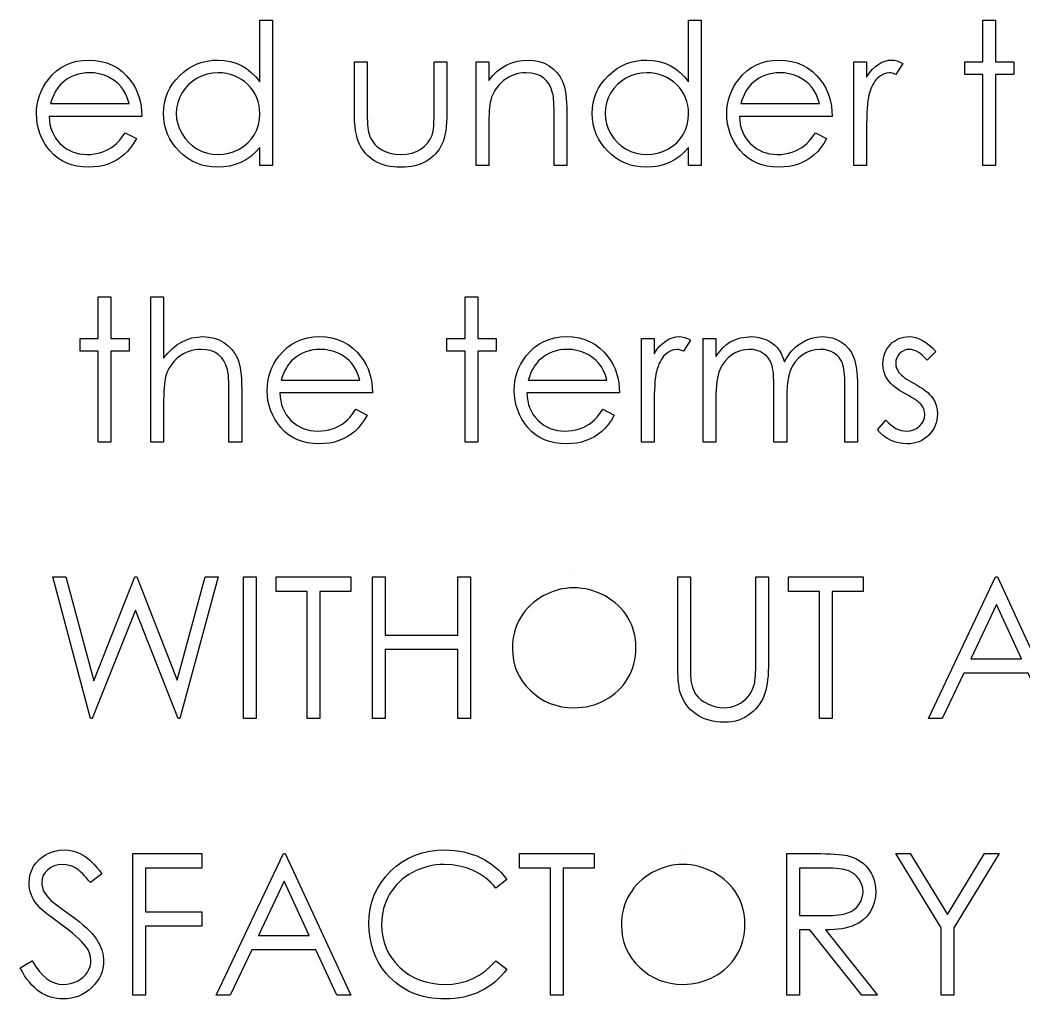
# Model space of a CAD drawing. Header units: millimetres. Extents: x -27 to 266, y -7 to 117.
# Drawn here: x 111.56 to 136.35, y 86.09 to 110.27 of the extents above; entities that cross this region are included whole.
import ezdxf

# ---------------------------------------------------------------- set-up
doc = ezdxf.new("R2010")
doc.units = ezdxf.units.MM

msp = doc.modelspace()

# ---------------------------------------------------------------- linework, layer by layer
at = {"color": 7, "linetype": 'Continuous'}
for p, q in [((125.221, 96.605), (125.221, 96.605)), ((127.913, 89.771), (127.913, 89.771))]:
    msp.add_line(p, q, dxfattribs=at)
at = {"color": 7, "linetype": 'Continuous', "flags": 128}
for points in [[(117.794, 110.271), (117.794, 106.681), (117.794, 106.681), (117.48, 106.681), (117.48, 106.681), (117.48, 107.124), (117.48, 107.124), (117.372, 107.006), (117.257, 106.905), (117.135, 106.821), (117.008, 106.754), (116.874, 106.703), (116.734, 106.666), (116.588, 106.644), (116.436, 106.637), (116.436, 106.637), (116.3, 106.643), (116.17, 106.661), (116.044, 106.691), (115.924, 106.733), (115.809, 106.788), (115.698, 106.855), (115.593, 106.933), (115.493, 107.024), (115.401, 107.124), (115.322, 107.228), (115.255, 107.338), (115.2, 107.454), (115.157, 107.575), (115.127, 107.7), (115.108, 107.831), (115.102, 107.967), (115.102, 107.967), (115.108, 108.101), (115.127, 108.23), (115.157, 108.353), (115.201, 108.472), (115.256, 108.586), (115.324, 108.694), (115.404, 108.799), (115.496, 108.898), (115.597, 108.988), (115.704, 109.067), (115.814, 109.133), (115.931, 109.187), (116.052, 109.23), (116.178, 109.26), (116.309, 109.278), (116.445, 109.284), (116.445, 109.284), (116.602, 109.276), (116.75, 109.25), (116.891, 109.208), (117.025, 109.149), (117.15, 109.073), (117.269, 108.98), (117.378, 108.87), (117.48, 108.744), (117.48, 108.744), (117.48, 110.271), (117.48, 110.271), (117.794, 110.271)], [(128.384, 110.271), (128.384, 106.681), (128.384, 106.681), (128.07, 106.681), (128.07, 106.681), (128.07, 107.124), (128.07, 107.124), (127.961, 107.006), (127.847, 106.905), (127.725, 106.821), (127.597, 106.754), (127.464, 106.703), (127.324, 106.666), (127.178, 106.644), (127.025, 106.637), (127.025, 106.637), (126.89, 106.643), (126.76, 106.661), (126.634, 106.691), (126.514, 106.733), (126.399, 106.788), (126.288, 106.855), (126.183, 106.933), (126.082, 107.024), (125.991, 107.124), (125.911, 107.228), (125.845, 107.338), (125.789, 107.454), (125.747, 107.575), (125.716, 107.7), (125.698, 107.831), (125.692, 107.967), (125.692, 107.967), (125.698, 108.101), (125.716, 108.23), (125.747, 108.353), (125.791, 108.472), (125.846, 108.586), (125.913, 108.694), (125.993, 108.799), (126.086, 108.898), (126.187, 108.988), (126.293, 109.067), (126.404, 109.133), (126.521, 109.187), (126.642, 109.23), (126.768, 109.26), (126.899, 109.278), (127.035, 109.284), (127.035, 109.284), (127.192, 109.276), (127.34, 109.25), (127.481, 109.208), (127.614, 109.149), (127.74, 109.073), (127.858, 108.98), (127.968, 108.87), (128.07, 108.744), (128.07, 108.744), (128.07, 110.271), (128.07, 110.271), (128.384, 110.271)], [(135.339, 110.271), (135.653, 110.271), (135.653, 110.271), (135.653, 109.239), (135.653, 109.239), (136.102, 109.239), (136.102, 109.239), (136.102, 108.925), (136.102, 108.925), (135.653, 108.925), (135.653, 108.925), (135.653, 106.681), (135.653, 106.681), (135.339, 106.681), (135.339, 106.681), (135.339, 108.925), (135.339, 108.925), (134.891, 108.925), (134.891, 108.925), (134.891, 109.239), (134.891, 109.239), (135.339, 109.239), (135.339, 109.239), (135.339, 110.271)], [(114.15, 107.489), (114.429, 107.343), (114.429, 107.343), (114.36, 107.226), (114.287, 107.12), (114.208, 107.026), (114.124, 106.945), (114.035, 106.874), (113.941, 106.813), (113.841, 106.759), (113.736, 106.715), (113.624, 106.681), (113.506, 106.656), (113.38, 106.642), (113.248, 106.637), (113.248, 106.637), (113.1, 106.643), (112.962, 106.662), (112.831, 106.693), (112.708, 106.738), (112.595, 106.794), (112.489, 106.864), (112.391, 106.946), (112.302, 107.04), (112.222, 107.143), (112.152, 107.249), (112.094, 107.358), (112.047, 107.471), (112.009, 107.587), (111.982, 107.705), (111.967, 107.828), (111.961, 107.953), (111.961, 107.953), (111.966, 108.071), (111.979, 108.186), (112.002, 108.298), (112.035, 108.406), (112.076, 108.511), (112.127, 108.613), (112.187, 108.712), (112.256, 108.807), (112.256, 108.807), (112.353, 108.919), (112.458, 109.016), (112.571, 109.098), (112.692, 109.165), (112.821, 109.217), (112.958, 109.255), (113.103, 109.276), (113.255, 109.284), (113.255, 109.284), (113.412, 109.276), (113.562, 109.252), (113.703, 109.213), (113.835, 109.159), (113.96, 109.088), (114.076, 109.001), (114.185, 108.898), (114.285, 108.781), (114.285, 108.781), (114.35, 108.689), (114.405, 108.592), (114.453, 108.489), (114.491, 108.381), (114.522, 108.267), (114.545, 108.148), (114.558, 108.023), (114.564, 107.893), (114.564, 107.893), (112.275, 107.893), (112.275, 107.893), (112.281, 107.792), (112.296, 107.695), (112.318, 107.603), (112.349, 107.517), (112.387, 107.434), (112.433, 107.357), (112.488, 107.284), (112.55, 107.215), (112.619, 107.153), (112.691, 107.099), (112.767, 107.054), (112.848, 107.017), (112.932, 106.988), (113.02, 106.968), (113.112, 106.955), (113.208, 106.951), (113.208, 106.951), (113.302, 106.954), (113.394, 106.965), (113.485, 106.984), (113.575, 107.01), (113.661, 107.043), (113.741, 107.08), (113.813, 107.122), (113.879, 107.169), (113.942, 107.226), (114.009, 107.299), (114.078, 107.386), (114.15, 107.489)], [(119.814, 109.239), (120.128, 109.239), (120.128, 109.239), (120.128, 108.053), (120.128, 108.053), (120.128, 107.948), (120.131, 107.853), (120.135, 107.765), (120.14, 107.686), (120.147, 107.616), (120.156, 107.554), (120.166, 107.5), (120.178, 107.455), (120.178, 107.455), (120.199, 107.398), (120.223, 107.344), (120.253, 107.294), (120.285, 107.246), (120.323, 107.201), (120.365, 107.16), (120.411, 107.121), (120.461, 107.086), (120.572, 107.027), (120.692, 106.984), (120.823, 106.959), (120.963, 106.951), (120.963, 106.951), (121.103, 106.959), (121.232, 106.984), (121.35, 107.025), (121.456, 107.083), (121.55, 107.153), (121.627, 107.235), (121.69, 107.327), (121.736, 107.43), (121.736, 107.43), (121.748, 107.472), (121.759, 107.524), (121.768, 107.586), (121.775, 107.659), (121.781, 107.742), (121.784, 107.836), (121.787, 107.939), (121.788, 108.053), (121.788, 108.053), (121.788, 109.239), (121.788, 109.239), (122.102, 109.239), (122.102, 109.239), (122.102, 107.994), (122.102, 107.994), (122.1, 107.867), (122.094, 107.748), (122.085, 107.636), (122.071, 107.534), (122.053, 107.439), (122.031, 107.352), (122.005, 107.274), (121.976, 107.203), (121.942, 107.139), (121.905, 107.078), (121.863, 107.02), (121.818, 106.966), (121.768, 106.916), (121.715, 106.869), (121.658, 106.826), (121.596, 106.787), (121.531, 106.752), (121.461, 106.721), (121.388, 106.695), (121.311, 106.674), (121.229, 106.658), (121.143, 106.646), (121.054, 106.639), (120.96, 106.637), (120.96, 106.637), (120.867, 106.639), (120.777, 106.646), (120.691, 106.658), (120.609, 106.674), (120.532, 106.695), (120.458, 106.721), (120.388, 106.752), (120.322, 106.787), (120.26, 106.826), (120.202, 106.869), (120.148, 106.916), (120.098, 106.967), (120.053, 107.022), (120.011, 107.08), (119.973, 107.141), (119.94, 107.207), (119.91, 107.278), (119.884, 107.358), (119.863, 107.447), (119.845, 107.544), (119.831, 107.65), (119.821, 107.763), (119.816, 107.886), (119.814, 108.017), (119.814, 108.017), (119.814, 109.239)], [(122.82, 109.239), (123.134, 109.239), (123.134, 109.239), (123.134, 108.778), (123.134, 108.778), (123.237, 108.901), (123.345, 109.007), (123.459, 109.094), (123.578, 109.163), (123.702, 109.216), (123.832, 109.254), (123.967, 109.276), (124.107, 109.284), (124.107, 109.284), (124.249, 109.275), (124.382, 109.248), (124.507, 109.203), (124.623, 109.14), (124.729, 109.061), (124.82, 108.97), (124.895, 108.866), (124.956, 108.75), (124.982, 108.685), (125.003, 108.61), (125.022, 108.528), (125.037, 108.437), (125.048, 108.338), (125.057, 108.23), (125.062, 108.112), (125.064, 107.988), (125.064, 107.988), (125.064, 106.681), (125.064, 106.681), (124.75, 106.681), (124.75, 106.681), (124.75, 107.885), (124.75, 107.885), (124.749, 107.989), (124.747, 108.084), (124.745, 108.171), (124.74, 108.248), (124.735, 108.316), (124.729, 108.375), (124.721, 108.426), (124.712, 108.467), (124.712, 108.467), (124.677, 108.584), (124.627, 108.687), (124.564, 108.773), (124.487, 108.844), (124.398, 108.899), (124.295, 108.938), (124.18, 108.962), (124.053, 108.97), (124.053, 108.97), (123.977, 108.967), (123.903, 108.958), (123.831, 108.943), (123.762, 108.922), (123.694, 108.894), (123.628, 108.861), (123.564, 108.821), (123.502, 108.775), (123.444, 108.725), (123.391, 108.672), (123.344, 108.616), (123.301, 108.557), (123.264, 108.495), (123.232, 108.431), (123.204, 108.363), (123.183, 108.293), (123.183, 108.293), (123.171, 108.241), (123.162, 108.179), (123.153, 108.108), (123.146, 108.027), (123.141, 107.936), (123.137, 107.836), (123.135, 107.726), (123.134, 107.606), (123.134, 107.606), (123.134, 106.681), (123.134, 106.681), (122.82, 106.681), (122.82, 106.681), (122.82, 109.239)], [(131.201, 107.489), (131.48, 107.343), (131.48, 107.343), (131.412, 107.226), (131.338, 107.12), (131.259, 107.026), (131.175, 106.945), (131.086, 106.874), (130.992, 106.813), (130.892, 106.759), (130.787, 106.715), (130.675, 106.681), (130.557, 106.656), (130.431, 106.642), (130.299, 106.637), (130.299, 106.637), (130.152, 106.643), (130.013, 106.662), (129.882, 106.693), (129.76, 106.738), (129.646, 106.794), (129.54, 106.864), (129.442, 106.946), (129.353, 107.04), (129.273, 107.143), (129.204, 107.249), (129.146, 107.358), (129.098, 107.471), (129.06, 107.587), (129.033, 107.705), (129.018, 107.828), (129.012, 107.953), (129.012, 107.953), (129.017, 108.071), (129.031, 108.186), (129.054, 108.298), (129.086, 108.406), (129.127, 108.511), (129.178, 108.613), (129.238, 108.712), (129.307, 108.807), (129.307, 108.807), (129.404, 108.919), (129.509, 109.016), (129.622, 109.098), (129.744, 109.165), (129.873, 109.217), (130.009, 109.255), (130.154, 109.276), (130.307, 109.284), (130.307, 109.284), (130.464, 109.276), (130.613, 109.252), (130.754, 109.213), (130.886, 109.159), (131.011, 109.088), (131.128, 109.001), (131.236, 108.898), (131.337, 108.781), (131.337, 108.781), (131.401, 108.689), (131.456, 108.592), (131.504, 108.489), (131.543, 108.381), (131.574, 108.267), (131.596, 108.148), (131.609, 108.023), (131.615, 107.893), (131.615, 107.893), (129.326, 107.893), (129.326, 107.893), (129.333, 107.792), (129.347, 107.695), (129.369, 107.603), (129.4, 107.517), (129.438, 107.434), (129.484, 107.357), (129.539, 107.284), (129.601, 107.215), (129.67, 107.153), (129.742, 107.099), (129.819, 107.054), (129.899, 107.017), (129.983, 106.988), (130.072, 106.968), (130.164, 106.955), (130.26, 106.951), (130.26, 106.951), (130.354, 106.954), (130.445, 106.965), (130.537, 106.984), (130.626, 107.01), (130.713, 107.043), (130.792, 107.08), (130.864, 107.122), (130.93, 107.169), (130.994, 107.226), (131.06, 107.299), (131.13, 107.386), (131.201, 107.489)], [(132.153, 109.239), (132.467, 109.239), (132.467, 109.239), (132.467, 108.863), (132.467, 108.863), (132.539, 108.966), (132.613, 109.055), (132.688, 109.127), (132.765, 109.184), (132.844, 109.228), (132.925, 109.259), (133.007, 109.278), (133.091, 109.284), (133.091, 109.284), (133.157, 109.278), (133.224, 109.262), (133.293, 109.235), (133.365, 109.196), (133.365, 109.196), (133.192, 108.924), (133.192, 108.924), (133.147, 108.944), (133.105, 108.959), (133.066, 108.967), (133.032, 108.97), (133.032, 108.97), (132.957, 108.962), (132.883, 108.936), (132.81, 108.894), (132.739, 108.835), (132.704, 108.8), (132.672, 108.759), (132.643, 108.714), (132.615, 108.664), (132.589, 108.61), (132.565, 108.551), (132.543, 108.487), (132.524, 108.419), (132.524, 108.419), (132.51, 108.358), (132.499, 108.283), (132.489, 108.194), (132.482, 108.091), (132.475, 107.974), (132.471, 107.844), (132.468, 107.699), (132.467, 107.541), (132.467, 107.541), (132.467, 106.681), (132.467, 106.681), (132.153, 106.681), (132.153, 106.681), (132.153, 109.239)], [(114.25, 108.207), (114.212, 108.331), (114.167, 108.442), (114.114, 108.539), (114.054, 108.624), (113.985, 108.698), (113.905, 108.765), (113.816, 108.823), (113.715, 108.875), (113.609, 108.917), (113.499, 108.946), (113.386, 108.964), (113.271, 108.97), (113.271, 108.97), (113.178, 108.966), (113.086, 108.955), (112.999, 108.936), (112.915, 108.91), (112.834, 108.876), (112.757, 108.835), (112.683, 108.786), (112.612, 108.73), (112.612, 108.73), (112.563, 108.684), (112.518, 108.632), (112.475, 108.575), (112.436, 108.513), (112.399, 108.444), (112.366, 108.37), (112.335, 108.292), (112.308, 108.207), (112.308, 108.207), (114.25, 108.207)], [(116.45, 108.97), (116.312, 108.962), (116.18, 108.937), (116.054, 108.896), (115.933, 108.838), (115.821, 108.766), (115.72, 108.68), (115.632, 108.581), (115.556, 108.468), (115.495, 108.347), (115.451, 108.223), (115.425, 108.095), (115.416, 107.964), (115.416, 107.964), (115.425, 107.833), (115.451, 107.706), (115.495, 107.581), (115.557, 107.459), (115.634, 107.345), (115.723, 107.245), (115.824, 107.158), (115.936, 107.085), (116.058, 107.026), (116.183, 106.984), (116.313, 106.959), (116.447, 106.951), (116.447, 106.951), (116.583, 106.959), (116.715, 106.984), (116.844, 107.025), (116.968, 107.083), (117.084, 107.155), (117.187, 107.24), (117.273, 107.336), (117.347, 107.443), (117.405, 107.56), (117.447, 107.685), (117.472, 107.816), (117.48, 107.955), (117.48, 107.955), (117.475, 108.061), (117.461, 108.162), (117.438, 108.26), (117.406, 108.352), (117.364, 108.441), (117.313, 108.525), (117.252, 108.604), (117.182, 108.679), (117.106, 108.747), (117.025, 108.807), (116.94, 108.856), (116.851, 108.897), (116.757, 108.929), (116.659, 108.952), (116.556, 108.966), (116.45, 108.97)], [(127.039, 108.97), (126.902, 108.962), (126.77, 108.937), (126.644, 108.896), (126.523, 108.838), (126.41, 108.766), (126.31, 108.68), (126.222, 108.581), (126.145, 108.468), (126.084, 108.347), (126.041, 108.223), (126.014, 108.095), (126.006, 107.964), (126.006, 107.964), (126.015, 107.833), (126.041, 107.706), (126.085, 107.581), (126.147, 107.459), (126.224, 107.345), (126.312, 107.245), (126.413, 107.158), (126.526, 107.085), (126.647, 107.026), (126.773, 106.984), (126.903, 106.959), (127.037, 106.951), (127.037, 106.951), (127.173, 106.959), (127.305, 106.984), (127.433, 107.025), (127.558, 107.083), (127.674, 107.155), (127.776, 107.24), (127.863, 107.336), (127.937, 107.443), (127.995, 107.56), (128.037, 107.685), (128.062, 107.816), (128.07, 107.955), (128.07, 107.955), (128.065, 108.061), (128.051, 108.162), (128.028, 108.26), (127.996, 108.352), (127.954, 108.441), (127.902, 108.525), (127.842, 108.604), (127.772, 108.679), (127.696, 108.747), (127.615, 108.807), (127.529, 108.856), (127.44, 108.897), (127.346, 108.929), (127.248, 108.952), (127.146, 108.966), (127.039, 108.97)], [(131.301, 108.207), (131.264, 108.331), (131.218, 108.442), (131.166, 108.539), (131.105, 108.624), (131.037, 108.698), (130.957, 108.765), (130.867, 108.823), (130.767, 108.875), (130.66, 108.917), (130.55, 108.946), (130.438, 108.964), (130.323, 108.97), (130.323, 108.97), (130.229, 108.966), (130.138, 108.955), (130.05, 108.936), (129.967, 108.91), (129.885, 108.876), (129.808, 108.835), (129.735, 108.786), (129.664, 108.73), (129.664, 108.73), (129.615, 108.684), (129.569, 108.632), (129.526, 108.575), (129.487, 108.513), (129.451, 108.444), (129.417, 108.37), (129.387, 108.292), (129.359, 108.207), (129.359, 108.207), (131.301, 108.207)], [(113.487, 103.438), (113.801, 103.438), (113.801, 103.438), (113.801, 102.406), (113.801, 102.406), (114.25, 102.406), (114.25, 102.406), (114.25, 102.092), (114.25, 102.092), (113.801, 102.092), (113.801, 102.092), (113.801, 99.848), (113.801, 99.848), (113.487, 99.848), (113.487, 99.848), (113.487, 102.092), (113.487, 102.092), (113.038, 102.092), (113.038, 102.092), (113.038, 102.406), (113.038, 102.406), (113.487, 102.406), (113.487, 102.406), (113.487, 103.438)], [(114.788, 103.438), (115.102, 103.438), (115.102, 103.438), (115.102, 101.923), (115.102, 101.923), (115.206, 102.047), (115.315, 102.154), (115.429, 102.245), (115.548, 102.319), (115.672, 102.376), (115.802, 102.418), (115.936, 102.442), (116.075, 102.451), (116.075, 102.451), (116.217, 102.442), (116.35, 102.415), (116.475, 102.369), (116.591, 102.306), (116.696, 102.228), (116.788, 102.137), (116.863, 102.034), (116.924, 101.918), (116.95, 101.853), (116.971, 101.778), (116.99, 101.696), (117.005, 101.605), (117.016, 101.505), (117.025, 101.397), (117.03, 101.28), (117.032, 101.154), (117.032, 101.154), (117.032, 99.848), (117.032, 99.848), (116.717, 99.848), (116.717, 99.848), (116.717, 101.051), (116.717, 101.051), (116.717, 101.156), (116.715, 101.251), (116.713, 101.337), (116.708, 101.415), (116.703, 101.483), (116.697, 101.542), (116.689, 101.593), (116.681, 101.633), (116.681, 101.633), (116.643, 101.751), (116.593, 101.853), (116.53, 101.94), (116.453, 102.01), (116.364, 102.066), (116.262, 102.105), (116.147, 102.129), (116.02, 102.137), (116.02, 102.137), (115.944, 102.134), (115.871, 102.125), (115.798, 102.109), (115.729, 102.088), (115.661, 102.06), (115.596, 102.027), (115.532, 101.987), (115.47, 101.942), (115.412, 101.891), (115.359, 101.839), (115.312, 101.783), (115.269, 101.724), (115.232, 101.662), (115.2, 101.597), (115.172, 101.529), (115.15, 101.459), (115.15, 101.459), (115.139, 101.408), (115.129, 101.347), (115.121, 101.276), (115.114, 101.195), (115.109, 101.105), (115.105, 101.004), (115.103, 100.894), (115.102, 100.773), (115.102, 100.773), (115.102, 99.848), (115.102, 99.848), (114.788, 99.848), (114.788, 99.848), (114.788, 103.438)], [(122.551, 103.438), (122.865, 103.438), (122.865, 103.438), (122.865, 102.406), (122.865, 102.406), (123.314, 102.406), (123.314, 102.406), (123.314, 102.092), (123.314, 102.092), (122.865, 102.092), (122.865, 102.092), (122.865, 99.848), (122.865, 99.848), (122.551, 99.848), (122.551, 99.848), (122.551, 102.092), (122.551, 102.092), (122.102, 102.092), (122.102, 102.092), (122.102, 102.406), (122.102, 102.406), (122.551, 102.406), (122.551, 102.406), (122.551, 103.438)], [(119.849, 100.656), (120.128, 100.509), (120.128, 100.509), (120.059, 100.392), (119.985, 100.287), (119.907, 100.193), (119.823, 100.112), (119.734, 100.041), (119.64, 99.979), (119.54, 99.926), (119.434, 99.882), (119.323, 99.847), (119.204, 99.823), (119.079, 99.808), (118.946, 99.803), (118.946, 99.803), (118.799, 99.81), (118.66, 99.829), (118.53, 99.86), (118.407, 99.904), (118.294, 99.961), (118.188, 100.03), (118.09, 100.112), (118.001, 100.207), (117.921, 100.309), (117.851, 100.415), (117.793, 100.525), (117.745, 100.638), (117.707, 100.753), (117.681, 100.872), (117.665, 100.994), (117.66, 101.12), (117.66, 101.12), (117.665, 101.238), (117.678, 101.353), (117.701, 101.464), (117.733, 101.573), (117.775, 101.678), (117.825, 101.78), (117.886, 101.879), (117.954, 101.974), (117.954, 101.974), (118.052, 102.085), (118.157, 102.183), (118.27, 102.264), (118.391, 102.332), (118.52, 102.383), (118.657, 102.421), (118.801, 102.443), (118.954, 102.451), (118.954, 102.451), (119.111, 102.443), (119.26, 102.419), (119.401, 102.38), (119.534, 102.325), (119.659, 102.254), (119.775, 102.167), (119.884, 102.065), (119.984, 101.947), (119.984, 101.947), (120.049, 101.855), (120.104, 101.759), (120.152, 101.656), (120.19, 101.548), (120.221, 101.434), (120.243, 101.315), (120.257, 101.19), (120.262, 101.06), (120.262, 101.06), (117.974, 101.06), (117.974, 101.06), (117.98, 100.959), (117.994, 100.862), (118.017, 100.77), (118.048, 100.683), (118.085, 100.601), (118.132, 100.523), (118.186, 100.45), (118.249, 100.382), (118.317, 100.32), (118.39, 100.266), (118.466, 100.22), (118.547, 100.183), (118.631, 100.155), (118.719, 100.134), (118.811, 100.122), (118.907, 100.117), (118.907, 100.117), (119.001, 100.121), (119.093, 100.132), (119.184, 100.151), (119.274, 100.177), (119.36, 100.209), (119.439, 100.247), (119.511, 100.289), (119.577, 100.336), (119.641, 100.393), (119.708, 100.466), (119.777, 100.553), (119.849, 100.656)], [(125.951, 100.656), (126.23, 100.509), (126.23, 100.509), (126.162, 100.392), (126.088, 100.287), (126.009, 100.193), (125.925, 100.112), (125.836, 100.041), (125.742, 99.979), (125.642, 99.926), (125.537, 99.882), (125.425, 99.847), (125.307, 99.823), (125.181, 99.808), (125.049, 99.803), (125.049, 99.803), (124.902, 99.81), (124.763, 99.829), (124.632, 99.86), (124.51, 99.904), (124.396, 99.961), (124.29, 100.03), (124.192, 100.112), (124.103, 100.207), (124.023, 100.309), (123.954, 100.415), (123.896, 100.525), (123.848, 100.638), (123.81, 100.753), (123.783, 100.872), (123.768, 100.994), (123.762, 101.12), (123.762, 101.12), (123.767, 101.238), (123.781, 101.353), (123.804, 101.464), (123.836, 101.573), (123.877, 101.678), (123.928, 101.78), (123.988, 101.879), (124.057, 101.974), (124.057, 101.974), (124.154, 102.085), (124.259, 102.183), (124.372, 102.264), (124.494, 102.332), (124.623, 102.383), (124.759, 102.421), (124.904, 102.443), (125.057, 102.451), (125.057, 102.451), (125.214, 102.443), (125.363, 102.419), (125.504, 102.38), (125.636, 102.325), (125.761, 102.254), (125.878, 102.167), (125.986, 102.065), (126.087, 101.947), (126.087, 101.947), (126.151, 101.855), (126.206, 101.759), (126.254, 101.656), (126.293, 101.548), (126.324, 101.434), (126.346, 101.315), (126.359, 101.19), (126.365, 101.06), (126.365, 101.06), (124.076, 101.06), (124.076, 101.06), (124.083, 100.959), (124.097, 100.862), (124.119, 100.77), (124.15, 100.683), (124.188, 100.601), (124.234, 100.523), (124.289, 100.45), (124.351, 100.382), (124.42, 100.32), (124.492, 100.266), (124.569, 100.22), (124.649, 100.183), (124.733, 100.155), (124.822, 100.134), (124.914, 100.122), (125.01, 100.117), (125.01, 100.117), (125.104, 100.121), (125.195, 100.132), (125.287, 100.151), (125.376, 100.177), (125.463, 100.209), (125.542, 100.247), (125.614, 100.289), (125.68, 100.336), (125.744, 100.393), (125.81, 100.466), (125.88, 100.553), (125.951, 100.656)], [(126.903, 102.406), (127.217, 102.406), (127.217, 102.406), (127.217, 102.029), (127.217, 102.029), (127.289, 102.133), (127.363, 102.221), (127.438, 102.294), (127.515, 102.351), (127.594, 102.395), (127.675, 102.426), (127.757, 102.444), (127.841, 102.451), (127.841, 102.451), (127.907, 102.445), (127.974, 102.429), (128.043, 102.402), (128.115, 102.363), (128.115, 102.363), (127.942, 102.091), (127.942, 102.091), (127.897, 102.111), (127.855, 102.125), (127.816, 102.134), (127.782, 102.137), (127.782, 102.137), (127.707, 102.128), (127.633, 102.103), (127.56, 102.061), (127.489, 102.002), (127.454, 101.966), (127.422, 101.926), (127.393, 101.881), (127.365, 101.831), (127.339, 101.776), (127.315, 101.717), (127.293, 101.654), (127.274, 101.586), (127.274, 101.586), (127.26, 101.525), (127.249, 101.449), (127.239, 101.36), (127.232, 101.257), (127.225, 101.141), (127.221, 101.011), (127.218, 100.866), (127.217, 100.708), (127.217, 100.708), (127.217, 99.848), (127.217, 99.848), (126.903, 99.848), (126.903, 99.848), (126.903, 102.406)], [(128.429, 102.406), (128.743, 102.406), (128.743, 102.406), (128.743, 101.961), (128.743, 101.961), (128.83, 102.076), (128.918, 102.174), (129.007, 102.256), (129.098, 102.321), (129.098, 102.321), (129.225, 102.378), (129.355, 102.418), (129.488, 102.442), (129.625, 102.451), (129.625, 102.451), (129.718, 102.446), (129.807, 102.432), (129.895, 102.409), (129.98, 102.377), (130.061, 102.337), (130.133, 102.292), (130.198, 102.24), (130.255, 102.181), (130.306, 102.114), (130.354, 102.034), (130.398, 101.94), (130.439, 101.833), (130.439, 101.833), (130.481, 101.907), (130.526, 101.975), (130.574, 102.04), (130.624, 102.099), (130.676, 102.155), (130.731, 102.205), (130.788, 102.252), (130.849, 102.293), (130.973, 102.362), (131.104, 102.411), (131.238, 102.441), (131.377, 102.451), (131.377, 102.451), (131.506, 102.442), (131.626, 102.418), (131.739, 102.376), (131.844, 102.317), (131.939, 102.245), (132.021, 102.158), (132.09, 102.059), (132.145, 101.947), (132.168, 101.883), (132.188, 101.813), (132.205, 101.735), (132.219, 101.649), (132.229, 101.557), (132.237, 101.457), (132.242, 101.349), (132.243, 101.234), (132.243, 101.234), (132.243, 99.848), (132.243, 99.848), (131.929, 99.848), (131.929, 99.848), (131.929, 101.235), (131.929, 101.235), (131.928, 101.333), (131.926, 101.424), (131.921, 101.506), (131.914, 101.58), (131.906, 101.646), (131.895, 101.704), (131.883, 101.754), (131.869, 101.797), (131.834, 101.869), (131.789, 101.935), (131.733, 101.993), (131.666, 102.043), (131.591, 102.084), (131.508, 102.113), (131.419, 102.131), (131.323, 102.137), (131.323, 102.137), (131.204, 102.128), (131.091, 102.102), (130.983, 102.058), (130.879, 101.996), (130.785, 101.921), (130.706, 101.833), (130.639, 101.733), (130.586, 101.623), (130.564, 101.56), (130.545, 101.487), (130.53, 101.404), (130.516, 101.311), (130.506, 101.209), (130.499, 101.097), (130.495, 100.975), (130.493, 100.843), (130.493, 100.843), (130.493, 99.848), (130.493, 99.848), (130.179, 99.848), (130.179, 99.848), (130.179, 101.149), (130.179, 101.149), (130.178, 101.259), (130.176, 101.36), (130.171, 101.452), (130.164, 101.535), (130.156, 101.609), (130.146, 101.672), (130.134, 101.728), (130.12, 101.773), (130.086, 101.852), (130.04, 101.922), (129.983, 101.984), (129.916, 102.037), (129.84, 102.081), (129.757, 102.112), (129.667, 102.13), (129.57, 102.137), (129.57, 102.137), (129.457, 102.128), (129.347, 102.102), (129.24, 102.059), (129.138, 102), (129.044, 101.926), (128.963, 101.839), (128.895, 101.742), (128.84, 101.632), (128.817, 101.57), (128.798, 101.501), (128.781, 101.424), (128.768, 101.339), (128.756, 101.248), (128.749, 101.147), (128.745, 101.04), (128.743, 100.924), (128.743, 100.924), (128.743, 99.848), (128.743, 99.848), (128.429, 99.848), (128.429, 99.848), (128.429, 102.406)], [(134.173, 102.087), (133.959, 101.867), (133.959, 101.867), (133.903, 101.93), (133.847, 101.985), (133.791, 102.031), (133.737, 102.069), (133.681, 102.099), (133.626, 102.12), (133.572, 102.132), (133.518, 102.137), (133.518, 102.137), (133.452, 102.13), (133.391, 102.111), (133.334, 102.078), (133.283, 102.033), (133.24, 101.979), (133.21, 101.921), (133.192, 101.859), (133.185, 101.792), (133.185, 101.792), (133.191, 101.732), (133.207, 101.674), (133.235, 101.616), (133.272, 101.56), (133.272, 101.56), (133.297, 101.532), (133.328, 101.502), (133.364, 101.471), (133.407, 101.438), (133.456, 101.405), (133.511, 101.37), (133.571, 101.334), (133.638, 101.297), (133.638, 101.297), (133.719, 101.25), (133.793, 101.205), (133.861, 101.159), (133.922, 101.114), (133.976, 101.069), (134.024, 101.025), (134.065, 100.981), (134.098, 100.938), (134.098, 100.938), (134.15, 100.847), (134.188, 100.751), (134.21, 100.65), (134.217, 100.542), (134.217, 100.542), (134.214, 100.467), (134.204, 100.394), (134.187, 100.323), (134.164, 100.257), (134.133, 100.192), (134.097, 100.131), (134.053, 100.073), (134.003, 100.018), (133.948, 99.967), (133.889, 99.924), (133.828, 99.887), (133.762, 99.857), (133.694, 99.833), (133.622, 99.817), (133.547, 99.807), (133.468, 99.803), (133.468, 99.803), (133.362, 99.809), (133.259, 99.826), (133.158, 99.855), (133.059, 99.895), (132.966, 99.946), (132.881, 100.005), (132.805, 100.073), (132.737, 100.15), (132.737, 100.15), (132.945, 100.387), (132.945, 100.387), (133.005, 100.323), (133.066, 100.269), (133.129, 100.223), (133.191, 100.185), (133.255, 100.155), (133.32, 100.134), (133.385, 100.122), (133.452, 100.117), (133.452, 100.117), (133.542, 100.125), (133.626, 100.148), (133.702, 100.186), (133.772, 100.24), (133.829, 100.304), (133.87, 100.374), (133.895, 100.448), (133.903, 100.529), (133.903, 100.529), (133.898, 100.596), (133.882, 100.659), (133.855, 100.718), (133.817, 100.773), (133.817, 100.773), (133.793, 100.8), (133.761, 100.828), (133.722, 100.859), (133.678, 100.891), (133.626, 100.925), (133.567, 100.96), (133.502, 100.997), (133.429, 101.037), (133.429, 101.037), (133.352, 101.081), (133.28, 101.125), (133.216, 101.169), (133.157, 101.213), (133.105, 101.256), (133.06, 101.299), (133.021, 101.343), (132.988, 101.386), (132.988, 101.386), (132.937, 101.475), (132.901, 101.571), (132.878, 101.672), (132.871, 101.78), (132.871, 101.78), (132.874, 101.851), (132.883, 101.918), (132.897, 101.982), (132.917, 102.044), (132.943, 102.102), (132.974, 102.158), (133.012, 102.21), (133.054, 102.259), (133.102, 102.304), (133.152, 102.343), (133.206, 102.376), (133.262, 102.403), (133.321, 102.424), (133.384, 102.439), (133.449, 102.448), (133.518, 102.451), (133.518, 102.451), (133.599, 102.445), (133.68, 102.428), (133.762, 102.4), (133.844, 102.36), (133.926, 102.308), (134.008, 102.246), (134.091, 102.172), (134.173, 102.087)], [(119.948, 101.374), (119.911, 101.498), (119.866, 101.609), (119.813, 101.706), (119.753, 101.79), (119.684, 101.865), (119.604, 101.931), (119.514, 101.99), (119.414, 102.041), (119.307, 102.083), (119.197, 102.113), (119.085, 102.131), (118.97, 102.137), (118.97, 102.137), (118.876, 102.133), (118.785, 102.122), (118.697, 102.103), (118.614, 102.077), (118.533, 102.043), (118.456, 102.002), (118.382, 101.953), (118.311, 101.897), (118.311, 101.897), (118.262, 101.851), (118.216, 101.799), (118.174, 101.742), (118.134, 101.679), (118.098, 101.611), (118.064, 101.537), (118.034, 101.459), (118.007, 101.374), (118.007, 101.374), (119.948, 101.374)], [(126.051, 101.374), (126.014, 101.498), (125.968, 101.609), (125.916, 101.706), (125.855, 101.79), (125.787, 101.865), (125.707, 101.931), (125.617, 101.99), (125.517, 102.041), (125.41, 102.083), (125.3, 102.113), (125.188, 102.131), (125.073, 102.137), (125.073, 102.137), (124.979, 102.133), (124.888, 102.122), (124.8, 102.103), (124.717, 102.077), (124.635, 102.043), (124.558, 102.002), (124.485, 101.953), (124.414, 101.897), (124.414, 101.897), (124.365, 101.851), (124.319, 101.799), (124.276, 101.742), (124.237, 101.679), (124.201, 101.611), (124.167, 101.537), (124.137, 101.459), (124.109, 101.374), (124.109, 101.374), (126.051, 101.374)], [(112.365, 96.515), (112.69, 96.515), (112.69, 96.515), (113.375, 93.948), (113.375, 93.948), (114.393, 96.515), (114.393, 96.515), (114.439, 96.515), (114.439, 96.515), (115.439, 93.966), (115.439, 93.966), (116.127, 96.515), (116.127, 96.515), (116.448, 96.515), (116.448, 96.515), (115.505, 93.015), (115.505, 93.015), (115.46, 93.015), (115.46, 93.015), (114.407, 95.692), (114.407, 95.692), (113.341, 93.015), (113.341, 93.015), (113.296, 93.015), (113.296, 93.015), (112.365, 96.515)], [(117.076, 96.515), (117.391, 96.515), (117.391, 96.515), (117.391, 93.015), (117.391, 93.015), (117.076, 93.015), (117.076, 93.015), (117.076, 96.515)], [(117.884, 96.156), (117.884, 96.515), (117.884, 96.515), (119.724, 96.515), (119.724, 96.515), (119.724, 96.156), (119.724, 96.156), (118.961, 96.156), (118.961, 96.156), (118.961, 93.015), (118.961, 93.015), (118.647, 93.015), (118.647, 93.015), (118.647, 96.156), (118.647, 96.156), (117.884, 96.156)], [(120.262, 96.515), (120.576, 96.515), (120.576, 96.515), (120.576, 95.079), (120.576, 95.079), (122.371, 95.079), (122.371, 95.079), (122.371, 96.515), (122.371, 96.515), (122.685, 96.515), (122.685, 96.515), (122.685, 93.015), (122.685, 93.015), (122.371, 93.015), (122.371, 93.015), (122.371, 94.72), (122.371, 94.72), (120.576, 94.72), (120.576, 94.72), (120.576, 93.015), (120.576, 93.015), (120.262, 93.015), (120.262, 93.015), (120.262, 96.515)], [(127.801, 96.515), (128.115, 96.515), (128.115, 96.515), (128.115, 94.418), (128.115, 94.418), (128.115, 94.329), (128.116, 94.249), (128.117, 94.177), (128.118, 94.115), (128.121, 94.061), (128.123, 94.016), (128.125, 93.98), (128.129, 93.952), (128.129, 93.952), (128.146, 93.854), (128.172, 93.764), (128.207, 93.682), (128.25, 93.609), (128.304, 93.543), (128.371, 93.482), (128.451, 93.427), (128.543, 93.377), (128.641, 93.337), (128.74, 93.307), (128.84, 93.29), (128.939, 93.284), (128.939, 93.284), (129.025, 93.289), (129.109, 93.302), (129.191, 93.325), (129.272, 93.357), (129.348, 93.398), (129.418, 93.445), (129.481, 93.499), (129.538, 93.56), (129.587, 93.628), (129.631, 93.704), (129.666, 93.785), (129.695, 93.874), (129.695, 93.874), (129.703, 93.912), (129.71, 93.958), (129.716, 94.013), (129.721, 94.076), (129.725, 94.149), (129.728, 94.23), (129.73, 94.32), (129.73, 94.418), (129.73, 94.418), (129.73, 96.515), (129.73, 96.515), (130.044, 96.515), (130.044, 96.515), (130.044, 94.401), (130.044, 94.401), (130.043, 94.287), (130.039, 94.178), (130.032, 94.074), (130.022, 93.977), (130.009, 93.885), (129.995, 93.799), (129.976, 93.717), (129.955, 93.642), (129.931, 93.571), (129.9, 93.503), (129.864, 93.436), (129.823, 93.372), (129.775, 93.31), (129.723, 93.251), (129.664, 93.194), (129.601, 93.139), (129.533, 93.089), (129.461, 93.046), (129.385, 93.008), (129.307, 92.978), (129.225, 92.955), (129.139, 92.938), (129.05, 92.929), (128.957, 92.925), (128.957, 92.925), (128.856, 92.929), (128.759, 92.938), (128.666, 92.954), (128.576, 92.976), (128.49, 93.004), (128.408, 93.039), (128.329, 93.08), (128.254, 93.127), (128.184, 93.18), (128.121, 93.236), (128.062, 93.297), (128.01, 93.363), (127.965, 93.431), (127.925, 93.505), (127.891, 93.582), (127.863, 93.663), (127.863, 93.663), (127.848, 93.719), (127.836, 93.786), (127.825, 93.863), (127.816, 93.95), (127.81, 94.048), (127.805, 94.155), (127.802, 94.273), (127.801, 94.401), (127.801, 94.401), (127.801, 96.515)], [(130.538, 96.156), (130.538, 96.515), (130.538, 96.515), (132.378, 96.515), (132.378, 96.515), (132.378, 96.156), (132.378, 96.156), (131.615, 96.156), (131.615, 96.156), (131.615, 93.015), (131.615, 93.015), (131.301, 93.015), (131.301, 93.015), (131.301, 96.156), (131.301, 96.156), (130.538, 96.156)], [(135.698, 96.515), (137.314, 93.015), (137.314, 93.015), (136.972, 93.015), (136.972, 93.015), (136.455, 94.137), (136.455, 94.137), (134.868, 94.137), (134.868, 94.137), (134.336, 93.015), (134.336, 93.015), (133.993, 93.015), (133.993, 93.015), (135.653, 96.515), (135.653, 96.515), (135.698, 96.515)], [(125.236, 96.246), (125.137, 96.243), (125.038, 96.233), (124.942, 96.218), (124.846, 96.196), (124.752, 96.167), (124.659, 96.133), (124.568, 96.092), (124.478, 96.045), (124.391, 95.993), (124.309, 95.936), (124.231, 95.875), (124.159, 95.81), (124.092, 95.741), (124.029, 95.667), (123.971, 95.589), (123.919, 95.506), (123.872, 95.42), (123.83, 95.332), (123.796, 95.241), (123.768, 95.148), (123.746, 95.052), (123.73, 94.954), (123.72, 94.854), (123.717, 94.751), (123.717, 94.751), (123.725, 94.599), (123.746, 94.454), (123.78, 94.315), (123.829, 94.182), (123.891, 94.055), (123.968, 93.933), (124.058, 93.818), (124.163, 93.709), (124.277, 93.609), (124.397, 93.523), (124.522, 93.45), (124.653, 93.391), (124.791, 93.344), (124.933, 93.311), (125.082, 93.29), (125.236, 93.284), (125.236, 93.284), (125.34, 93.287), (125.442, 93.296), (125.542, 93.311), (125.64, 93.333), (125.736, 93.36), (125.83, 93.393), (125.922, 93.433), (126.012, 93.479), (126.099, 93.53), (126.181, 93.586), (126.258, 93.646), (126.33, 93.71), (126.397, 93.779), (126.46, 93.853), (126.516, 93.93), (126.569, 94.013), (126.616, 94.099), (126.657, 94.188), (126.691, 94.278), (126.719, 94.371), (126.741, 94.467), (126.756, 94.564), (126.766, 94.665), (126.769, 94.767), (126.769, 94.767), (126.766, 94.869), (126.756, 94.968), (126.741, 95.065), (126.719, 95.16), (126.691, 95.251), (126.657, 95.34), (126.616, 95.427), (126.569, 95.512), (126.516, 95.594), (126.459, 95.671), (126.396, 95.744), (126.328, 95.812), (126.256, 95.877), (126.177, 95.937), (126.094, 95.993), (126.006, 96.045), (125.915, 96.092), (125.822, 96.133), (125.728, 96.167), (125.632, 96.196), (125.535, 96.218), (125.437, 96.233), (125.337, 96.243), (125.236, 96.246)], [(135.672, 95.833), (135.039, 94.496), (135.039, 94.496), (136.289, 94.496), (136.289, 94.496), (135.672, 95.833)], [(111.557, 86.857), (111.853, 87.034), (111.853, 87.034), (111.938, 86.897), (112.026, 86.779), (112.117, 86.679), (112.211, 86.597), (112.309, 86.533), (112.41, 86.487), (112.514, 86.46), (112.622, 86.451), (112.622, 86.451), (112.713, 86.456), (112.802, 86.471), (112.889, 86.496), (112.972, 86.532), (113.049, 86.576), (113.117, 86.628), (113.174, 86.686), (113.222, 86.751), (113.259, 86.822), (113.286, 86.894), (113.302, 86.967), (113.307, 87.044), (113.307, 87.044), (113.3, 87.131), (113.276, 87.218), (113.236, 87.303), (113.182, 87.387), (113.182, 87.387), (113.134, 87.447), (113.078, 87.509), (113.012, 87.575), (112.938, 87.643), (112.854, 87.714), (112.762, 87.788), (112.661, 87.866), (112.551, 87.945), (112.551, 87.945), (112.441, 88.025), (112.342, 88.099), (112.254, 88.167), (112.177, 88.229), (112.11, 88.286), (112.055, 88.337), (112.011, 88.382), (111.977, 88.422), (111.977, 88.422), (111.932, 88.484), (111.892, 88.547), (111.858, 88.612), (111.831, 88.678), (111.809, 88.745), (111.794, 88.813), (111.784, 88.884), (111.782, 88.954), (111.782, 88.954), (111.789, 89.065), (111.81, 89.172), (111.844, 89.273), (111.892, 89.369), (111.954, 89.457), (112.026, 89.536), (112.11, 89.604), (112.205, 89.663), (112.308, 89.71), (112.416, 89.745), (112.528, 89.764), (112.644, 89.771), (112.644, 89.771), (112.767, 89.764), (112.887, 89.74), (113.002, 89.7), (113.114, 89.644), (113.169, 89.609), (113.225, 89.568), (113.281, 89.52), (113.339, 89.465), (113.397, 89.403), (113.456, 89.335), (113.516, 89.26), (113.576, 89.179), (113.576, 89.179), (113.293, 88.964), (113.293, 88.964), (113.241, 89.029), (113.191, 89.089), (113.143, 89.143), (113.097, 89.191), (113.053, 89.233), (113.011, 89.269), (112.971, 89.3), (112.933, 89.325), (112.857, 89.363), (112.778, 89.391), (112.695, 89.407), (112.609, 89.412), (112.609, 89.412), (112.501, 89.405), (112.403, 89.38), (112.317, 89.34), (112.239, 89.284), (112.176, 89.217), (112.131, 89.142), (112.105, 89.059), (112.096, 88.969), (112.096, 88.969), (112.098, 88.913), (112.108, 88.858), (112.123, 88.803), (112.145, 88.749), (112.175, 88.694), (112.215, 88.637), (112.265, 88.579), (112.326, 88.517), (112.326, 88.517), (112.35, 88.497), (112.382, 88.47), (112.426, 88.437), (112.48, 88.396), (112.544, 88.349), (112.618, 88.296), (112.702, 88.236), (112.797, 88.168), (112.797, 88.168), (112.91, 88.085), (113.015, 88.004), (113.11, 87.926), (113.195, 87.849), (113.271, 87.776), (113.339, 87.704), (113.397, 87.635), (113.445, 87.568), (113.522, 87.436), (113.577, 87.304), (113.61, 87.171), (113.621, 87.039), (113.621, 87.039), (113.617, 86.945), (113.603, 86.854), (113.581, 86.766), (113.548, 86.681), (113.508, 86.599), (113.457, 86.521), (113.398, 86.446), (113.33, 86.374), (113.255, 86.308), (113.176, 86.25), (113.093, 86.202), (113.007, 86.163), (112.917, 86.132), (112.822, 86.109), (112.724, 86.096), (112.622, 86.092), (112.622, 86.092), (112.542, 86.095), (112.464, 86.103), (112.389, 86.116), (112.315, 86.136), (112.244, 86.16), (112.174, 86.191), (112.106, 86.226), (112.039, 86.268), (111.974, 86.315), (111.911, 86.371), (111.849, 86.433), (111.788, 86.503), (111.728, 86.58), (111.67, 86.665), (111.613, 86.757), (111.557, 86.857)], [(123.583, 89.039), (123.308, 88.829), (123.308, 88.829), (123.248, 88.898), (123.186, 88.964), (123.121, 89.025), (123.053, 89.081), (122.981, 89.133), (122.908, 89.181), (122.831, 89.224), (122.751, 89.264), (122.584, 89.329), (122.409, 89.375), (122.227, 89.403), (122.036, 89.412), (122.036, 89.412), (121.931, 89.409), (121.827, 89.4), (121.726, 89.384), (121.627, 89.362), (121.529, 89.334), (121.433, 89.301), (121.34, 89.26), (121.248, 89.214), (121.16, 89.162), (121.077, 89.106), (120.999, 89.046), (120.926, 88.981), (120.858, 88.912), (120.796, 88.839), (120.738, 88.762), (120.686, 88.68), (120.639, 88.595), (120.599, 88.508), (120.565, 88.418), (120.537, 88.325), (120.515, 88.229), (120.499, 88.132), (120.49, 88.031), (120.487, 87.928), (120.487, 87.928), (120.494, 87.773), (120.515, 87.625), (120.549, 87.483), (120.598, 87.349), (120.661, 87.22), (120.738, 87.098), (120.828, 86.982), (120.933, 86.873), (121.048, 86.775), (121.17, 86.688), (121.3, 86.616), (121.437, 86.557), (121.581, 86.51), (121.733, 86.477), (121.892, 86.457), (122.058, 86.451), (122.058, 86.451), (122.241, 86.46), (122.416, 86.487), (122.584, 86.533), (122.744, 86.597), (122.896, 86.679), (123.042, 86.779), (123.178, 86.897), (123.308, 87.034), (123.308, 87.034), (123.583, 86.826), (123.583, 86.826), (123.516, 86.741), (123.444, 86.66), (123.369, 86.585), (123.29, 86.515), (123.206, 86.449), (123.119, 86.389), (123.027, 86.334), (122.932, 86.283), (122.833, 86.238), (122.731, 86.2), (122.627, 86.167), (122.519, 86.139), (122.408, 86.118), (122.295, 86.104), (122.179, 86.095), (122.06, 86.092), (122.06, 86.092), (121.947, 86.094), (121.837, 86.102), (121.731, 86.113), (121.627, 86.13), (121.526, 86.151), (121.428, 86.178), (121.334, 86.209), (121.242, 86.245), (121.153, 86.285), (121.067, 86.331), (120.985, 86.381), (120.905, 86.436), (120.828, 86.496), (120.755, 86.56), (120.684, 86.629), (120.616, 86.704), (120.616, 86.704), (120.513, 86.836), (120.422, 86.976), (120.346, 87.122), (120.283, 87.275), (120.235, 87.434), (120.201, 87.6), (120.18, 87.772), (120.173, 87.952), (120.173, 87.952), (120.181, 88.14), (120.206, 88.321), (120.248, 88.494), (120.307, 88.66), (120.382, 88.818), (120.475, 88.968), (120.583, 89.111), (120.71, 89.246), (120.848, 89.369), (120.995, 89.476), (121.151, 89.566), (121.315, 89.64), (121.487, 89.698), (121.668, 89.738), (121.858, 89.763), (122.056, 89.771), (122.056, 89.771), (122.176, 89.768), (122.294, 89.759), (122.408, 89.744), (122.52, 89.723), (122.629, 89.696), (122.735, 89.663), (122.838, 89.623), (122.937, 89.578), (123.033, 89.528), (123.125, 89.473), (123.213, 89.412), (123.295, 89.348), (123.374, 89.278), (123.448, 89.203), (123.518, 89.123), (123.583, 89.039)], [(114.339, 89.681), (116.044, 89.681), (116.044, 89.681), (116.044, 89.322), (116.044, 89.322), (114.653, 89.322), (114.653, 89.322), (114.653, 88.246), (114.653, 88.246), (116.044, 88.246), (116.044, 88.246), (116.044, 87.887), (116.044, 87.887), (114.653, 87.887), (114.653, 87.887), (114.653, 86.181), (114.653, 86.181), (114.339, 86.181), (114.339, 86.181), (114.339, 89.681)], [(118.109, 89.681), (119.724, 86.181), (119.724, 86.181), (119.382, 86.181), (119.382, 86.181), (118.865, 87.303), (118.865, 87.303), (117.278, 87.303), (117.278, 87.303), (116.746, 86.181), (116.746, 86.181), (116.403, 86.181), (116.403, 86.181), (118.064, 89.681), (118.064, 89.681), (118.109, 89.681)], [(123.897, 89.322), (123.897, 89.681), (123.897, 89.681), (125.737, 89.681), (125.737, 89.681), (125.737, 89.322), (125.737, 89.322), (124.974, 89.322), (124.974, 89.322), (124.974, 86.181), (124.974, 86.181), (124.66, 86.181), (124.66, 86.181), (124.66, 89.322), (124.66, 89.322), (123.897, 89.322)], [(130.493, 89.681), (131.194, 89.681), (131.194, 89.681), (131.334, 89.681), (131.463, 89.679), (131.579, 89.674), (131.684, 89.67), (131.778, 89.663), (131.859, 89.655), (131.929, 89.645), (131.987, 89.634), (131.987, 89.634), (132.063, 89.613), (132.136, 89.588), (132.205, 89.557), (132.27, 89.521), (132.332, 89.48), (132.39, 89.433), (132.445, 89.382), (132.496, 89.325), (132.542, 89.265), (132.582, 89.2), (132.615, 89.133), (132.643, 89.062), (132.665, 88.988), (132.68, 88.911), (132.689, 88.83), (132.692, 88.745), (132.692, 88.745), (132.683, 88.606), (132.657, 88.476), (132.614, 88.354), (132.554, 88.24), (132.477, 88.138), (132.386, 88.049), (132.28, 87.973), (132.159, 87.91), (132.092, 87.884), (132.019, 87.861), (131.94, 87.842), (131.854, 87.826), (131.762, 87.814), (131.665, 87.805), (131.561, 87.799), (131.451, 87.797), (131.451, 87.797), (132.737, 86.181), (132.737, 86.181), (132.348, 86.181), (132.348, 86.181), (131.062, 87.797), (131.062, 87.797), (130.807, 87.797), (130.807, 87.797), (130.807, 86.181), (130.807, 86.181), (130.493, 86.181), (130.493, 86.181), (130.493, 89.681)], [(133.185, 89.681), (133.545, 89.681), (133.545, 89.681), (134.465, 88.178), (134.465, 88.178), (135.383, 89.681), (135.383, 89.681), (135.743, 89.681), (135.743, 89.681), (134.621, 87.845), (134.621, 87.845), (134.621, 86.181), (134.621, 86.181), (134.307, 86.181), (134.307, 86.181), (134.307, 87.845), (134.307, 87.845), (133.185, 89.681)], [(127.928, 89.412), (127.829, 89.409), (127.731, 89.4), (127.634, 89.384), (127.539, 89.362), (127.445, 89.334), (127.351, 89.299), (127.26, 89.259), (127.17, 89.212), (127.083, 89.16), (127.001, 89.103), (126.924, 89.042), (126.852, 88.977), (126.784, 88.907), (126.721, 88.834), (126.664, 88.755), (126.611, 88.673), (126.564, 88.587), (126.523, 88.499), (126.488, 88.408), (126.46, 88.314), (126.438, 88.219), (126.422, 88.121), (126.413, 88.021), (126.41, 87.917), (126.41, 87.917), (126.417, 87.766), (126.438, 87.621), (126.472, 87.482), (126.521, 87.349), (126.584, 87.221), (126.66, 87.1), (126.751, 86.985), (126.855, 86.876), (126.969, 86.776), (127.089, 86.69), (127.215, 86.617), (127.346, 86.557), (127.483, 86.51), (127.626, 86.477), (127.774, 86.457), (127.928, 86.451), (127.928, 86.451), (128.032, 86.454), (128.134, 86.463), (128.234, 86.478), (128.332, 86.5), (128.428, 86.527), (128.522, 86.56), (128.614, 86.6), (128.705, 86.646), (128.792, 86.697), (128.874, 86.752), (128.95, 86.812), (129.022, 86.877), (129.089, 86.946), (129.152, 87.019), (129.209, 87.097), (129.261, 87.18), (129.308, 87.266), (129.349, 87.354), (129.383, 87.445), (129.411, 87.538), (129.433, 87.633), (129.448, 87.731), (129.458, 87.831), (129.461, 87.934), (129.461, 87.934), (129.458, 88.035), (129.448, 88.135), (129.433, 88.232), (129.411, 88.326), (129.383, 88.418), (129.349, 88.507), (129.308, 88.594), (129.261, 88.679), (129.209, 88.76), (129.151, 88.837), (129.088, 88.91), (129.021, 88.979), (128.948, 89.043), (128.869, 89.104), (128.787, 89.16), (128.698, 89.212), (128.607, 89.259), (128.514, 89.299), (128.42, 89.334), (128.325, 89.362), (128.227, 89.384), (128.129, 89.4), (128.029, 89.409), (127.928, 89.412)], [(130.807, 89.322), (130.807, 88.156), (130.807, 88.156), (131.448, 88.151), (131.448, 88.151), (131.538, 88.152), (131.622, 88.155), (131.7, 88.16), (131.772, 88.167), (131.838, 88.176), (131.897, 88.187), (131.951, 88.201), (131.999, 88.216), (132.083, 88.254), (132.158, 88.301), (132.223, 88.358), (132.277, 88.425), (132.322, 88.499), (132.353, 88.577), (132.371, 88.66), (132.378, 88.746), (132.378, 88.746), (132.371, 88.83), (132.353, 88.911), (132.32, 88.987), (132.276, 89.06), (132.221, 89.125), (132.159, 89.181), (132.089, 89.226), (132.01, 89.261), (131.965, 89.276), (131.914, 89.288), (131.856, 89.299), (131.792, 89.307), (131.719, 89.314), (131.641, 89.319), (131.555, 89.322), (131.463, 89.322), (131.463, 89.322), (130.807, 89.322)], [(118.083, 88.999), (117.449, 87.662), (117.449, 87.662), (118.7, 87.662), (118.7, 87.662), (118.083, 88.999)]]:
    msp.add_lwpolyline(points, dxfattribs=at)

doc.saveas('drawing.dxf')
